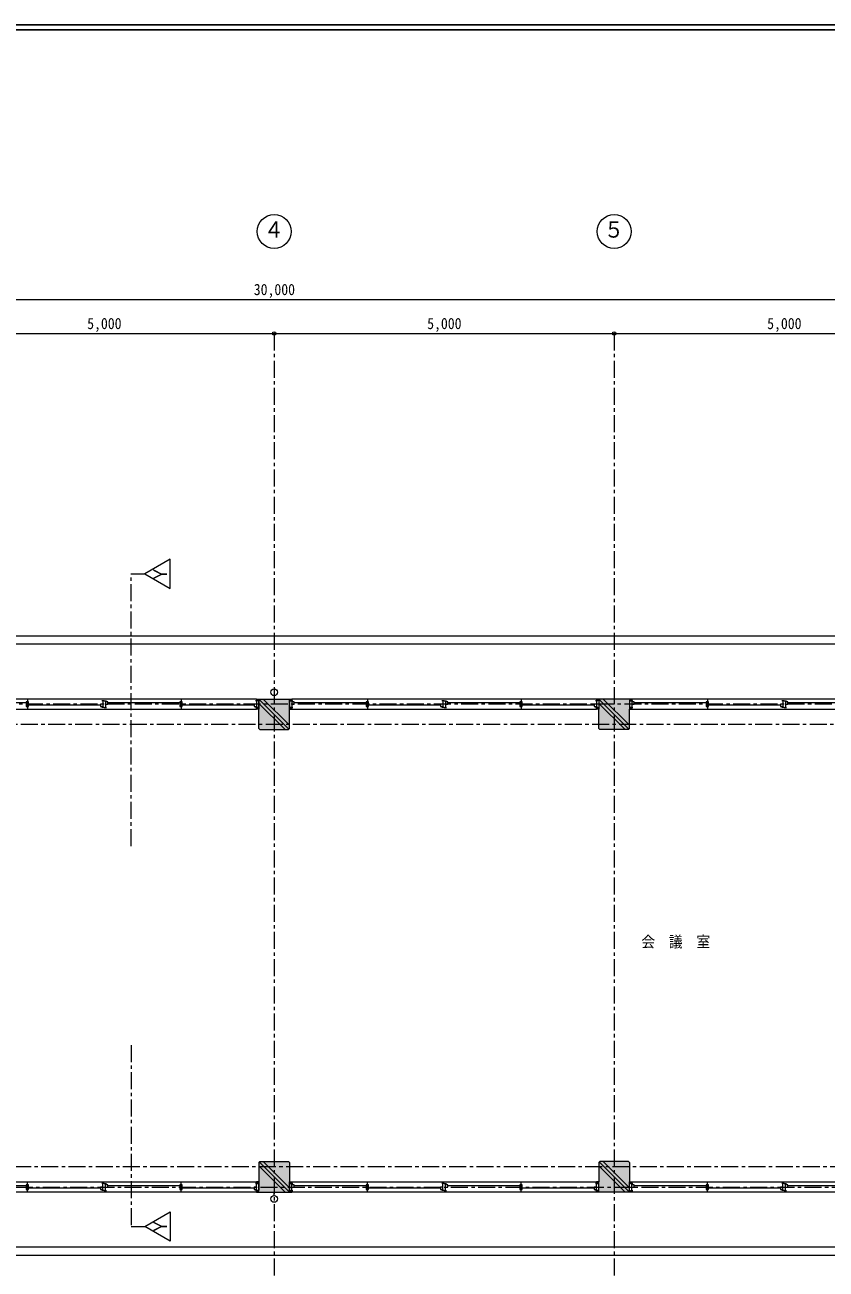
# Model space of a CAD drawing. Units: millimetres at full size, sheet at 1:50. Extents: x -19525 to 20275, y -14100 to 14100.
# Drawn here: x -3291 to 8492, y -4195 to 14100 of the extents above; entities that cross this region are included whole.
import ezdxf
from ezdxf.enums import TextEntityAlignment as Align

# ---------------------------------------------------------------- set-up
doc = ezdxf.new("R2010")
doc.units = ezdxf.units.MM
doc.header["$LTSCALE"] = 50
doc.header["$PDMODE"] = 32
doc.header["$PDSIZE"] = 50
doc.linetypes.add('CHAIN1', pattern=[8, 5, -1, 1, -1])
for name, color, linetype, lineweight in [('0-0_基準線･符号', 7, 'CHAIN1', 9), ('0-2_寸法線･文字', 6, 'Continuous', 9), ('0-3_躯体', 3, 'Continuous', 18), ('0-6_文字', 3, 'Continuous', 18), ('0-7_建具', 7, 'Continuous', 9), ('0-9_仕上(中)', 7, 'Continuous', 9), ('0-C_設備', 7, 'Continuous', 9), ('0-E_ハッチ', 4, 'Continuous', 9), ('0-F_その他', 253, 'Continuous', 18), ('F-8_F-8ﾚｲﾔ', 5, 'Continuous', 25)]:
    doc.layers.add(name, color=color, linetype=linetype, lineweight=lineweight)
doc.styles.add('ＭＳ ゴシック', font='')
doc.styles.get('ＭＳ ゴシック').set_extended_font_data('MS Gothic')

msp = doc.modelspace()

# ---------------------------------------------------------------- linework, layer by layer
at = {"layer": '0-0_基準線･符号'}
for p, q in [((375, 9562.5), (375, -6937.5)), ((5375, 9562.5), (5375, -6937.5)), ((12575, 4112.5), (-11825, 4112.5)), ((19700, 3812.5), (-19450, 3812.5)), ((-19450, -2687.5), (19700, -2687.5)), ((-11825, -2987.5), (12575, -2987.5))]:
    msp.add_line(p, q, dxfattribs=at)
at = {"layer": '0-2_寸法線･文字', "color": 7}
for p, q in [((-14625, 10062.5), (15375, 10062.5)), ((-4625, 9562.5), (375, 9562.5)), ((375, 9562.5), (5375, 9562.5)), ((5375, 9562.5), (10375, 9562.5))]:
    msp.add_line(p, q, dxfattribs=at)
at = {"layer": '0-2_寸法線･文字'}
for p in [(375, 9562.5), (5375, 9562.5)]:
    msp.add_point(p, dxfattribs=at)
at = {"layer": '0-3_躯体'}
for p, q in [((115, 4187.5), (635, 4187.5)), ((115, 4187.5), (115, 4162.5)), ((150, 3752.5), (150, 4157.5)), ((635, 4172.5), (600, 4172.5)), ((635, 4187.5), (635, 4162.5)), ((5650, 4187.5), (5115, 4187.5)), ((5115, 4187.5), (5115, 4162.5)), ((5150, 3752.5), (5150, 4037.5)), ((5600, 4172.5), (5600, 4037.5)), ((5635, 4172.5), (5600, 4172.5)), ((5600, 3752.5), (5600, 4037.5)), ((5635, 4187.5), (5635, 4162.5)), ((165, 3737.5), (150, 3752.5)), ((165, 3737.5), (150, 3752.5)), ((165, 3737.5), (585, 3737.5)), ((585, 3737.5), (600, 3752.5)), ((5165, 3737.5), (5150, 3752.5)), ((5585, 3737.5), (5165, 3737.5)), ((5585, 3737.5), (5600, 3752.5)), ((165, -2612.5), (150, -2627.5)), ((165, -2612.5), (150, -2627.5)), ((150, -2627.5), (150, -3032.5)), ((165, -2612.5), (585, -2612.5)), ((585, -2612.5), (600, -2627.5)), ((5165, -2612.5), (5150, -2627.5)), ((5150, -2627.5), (5150, -2912.5)), ((5585, -2612.5), (5165, -2612.5)), ((5585, -2612.5), (5600, -2627.5)), ((5600, -2627.5), (5600, -2912.5)), ((5600, -3047.5), (5600, -2912.5)), ((115, -3062.5), (115, -3037.5)), ((115, -3062.5), (635, -3062.5)), ((635, -3047.5), (600, -3047.5)), ((635, -3062.5), (635, -3037.5)), ((5115, -3062.5), (5115, -3037.5)), ((5650, -3062.5), (5115, -3062.5)), ((5635, -3047.5), (5600, -3047.5)), ((5635, -3062.5), (5635, -3037.5))]:
    msp.add_line(p, q, dxfattribs=at)
for points in [[(115, 4172.5), (150, 4172.5), (150, 4037.5)], [(600, 3752.5), (600, 4172.5), (600, 4037.5)], [(5115, 4172.5), (5150, 4172.5), (5150, 4037.5)], [(600, -2627.5), (600, -3047.5), (600, -2912.5)], [(115, -3047.5), (150, -3047.5), (150, -2912.5)], [(5115, -3047.5), (5150, -3047.5), (5150, -2912.5)]]:
    msp.add_lwpolyline(points, dxfattribs=at)
at = {"layer": '0-6_文字'}
for p, q in [((-1153.9, 6244.12), (-1528.9, 6027.62)), ((-1153.9, 5811.11), (-1153.9, 6244.12)), ((-1528.9, 6027.62), (-1153.9, 5811.11)), ((-1528.9, -3569.62), (-1153.9, -3353.11)), ((-1153.9, -3353.11), (-1153.9, -3786.12)), ((-1153.9, -3786.12), (-1528.9, -3569.62))]:
    msp.add_line(p, q, dxfattribs=at)
at = {"layer": '0-6_文字', "linetype": 'CHAIN1'}
for p, q in [((-1728.9, 2025.4), (-1728.9, 6027.62)), ((-1728.9, 6027.62), (-1528.9, 6027.62)), ((-1728.9, -900.4), (-1728.9, -3569.62)), ((-1728.9, -3569.62), (-1528.9, -3569.62))]:
    msp.add_line(p, q, dxfattribs=at)
at = {"layer": '0-6_文字'}
for centre in [(375, 11062.5), (5375, 11062.5)]:
    msp.add_circle(centre, 250, dxfattribs=at)
at = {"layer": '0-7_建具', "color": 4}
for p, q in [((115, 4187.5), (-4365, 4187.5)), ((-4365, 4037.5), (115, 4037.5)), ((5115, 4187.5), (635, 4187.5)), ((635, 4037.5), (5115, 4037.5)), ((10115, 4187.5), (5635, 4187.5)), ((5635, 4037.5), (10115, 4037.5)), ((-4365, -2912.5), (115, -2912.5)), ((635, -2912.5), (5115, -2912.5)), ((5635, -2912.5), (10115, -2912.5)), ((115, -3062.5), (-4365, -3062.5)), ((5115, -3062.5), (635, -3062.5)), ((10115, -3062.5), (5635, -3062.5))]:
    msp.add_line(p, q, dxfattribs=at)
at = {"layer": '0-7_建具'}
for p, q in [((-3272, 4129.64), (-4330, 4129.64)), ((-3238, 4112.5), (-3272, 4112.5)), ((-3255, 4191.07), (-3255, 4033.93)), ((-2180, 4095.36), (-3238, 4095.36)), ((-2125, 4162.5), (-2160, 4162.5)), ((-2125, 4062.5), (-2160, 4062.5)), ((-2145, 4162.5), (-2145, 4062.5)), ((-2125, 4162.5), (-2090, 4162.5)), ((-2125, 4062.5), (-2090, 4062.5)), ((-2105, 4162.5), (-2105, 4062.5)), ((-1012, 4129.64), (-2070, 4129.64)), ((-978, 4112.5), (-1012, 4112.5)), ((-995, 4191.07), (-995, 4033.93)), ((80, 4095.36), (-978, 4095.36)), ((135, 4162.5), (100, 4162.5)), ((135, 4062.5), (100, 4062.5)), ((115, 4162.5), (115, 4062.5)), ((115, 4037.5), (115, 4062.5)), ((140, 4037.5), (115, 4037.5)), ((610, 4037.5), (635, 4037.5)), ((615, 4162.5), (650, 4162.5)), ((615, 4062.5), (650, 4062.5)), ((635, 4162.5), (635, 4062.5)), ((1728, 4129.64), (670, 4129.64)), ((1762, 4112.5), (1728, 4112.5)), ((1745, 4191.07), (1745, 4033.93)), ((2820, 4095.36), (1762, 4095.36)), ((2875, 4162.5), (2840, 4162.5)), ((2875, 4062.5), (2840, 4062.5)), ((2855, 4162.5), (2855, 4062.5)), ((2875, 4162.5), (2910, 4162.5)), ((2875, 4062.5), (2910, 4062.5)), ((2895, 4162.5), (2895, 4062.5)), ((3988, 4129.64), (2930, 4129.64)), ((4022, 4112.5), (3988, 4112.5)), ((4005, 4191.07), (4005, 4033.93)), ((5080, 4095.36), (4022, 4095.36)), ((5135, 4162.5), (5100, 4162.5)), ((5135, 4062.5), (5100, 4062.5)), ((5115, 4162.5), (5115, 4062.5)), ((5115, 4037.5), (5115, 4062.5)), ((5140, 4037.5), (5115, 4037.5)), ((5610, 4037.5), (5635, 4037.5)), ((5615, 4162.5), (5650, 4162.5)), ((5615, 4062.5), (5650, 4062.5)), ((5635, 4162.5), (5635, 4062.5)), ((6728, 4129.64), (5670, 4129.64)), ((6762, 4112.5), (6728, 4112.5)), ((6745, 4191.07), (6745, 4033.93)), ((7820, 4095.36), (6762, 4095.36)), ((7875, 4162.5), (7840, 4162.5)), ((7875, 4062.5), (7840, 4062.5)), ((7855, 4162.5), (7855, 4062.5)), ((7875, 4162.5), (7910, 4162.5)), ((7875, 4062.5), (7910, 4062.5)), ((7895, 4162.5), (7895, 4062.5)), ((8988, 4129.64), (7930, 4129.64)), ((-3255, -3066.07), (-3255, -2908.93)), ((-995, -3066.07), (-995, -2908.93)), ((140, -2912.5), (115, -2912.5)), ((115, -2912.5), (115, -2937.5)), ((610, -2912.5), (635, -2912.5)), ((1745, -3066.07), (1745, -2908.93)), ((4005, -3066.07), (4005, -2908.93)), ((5140, -2912.5), (5115, -2912.5)), ((5115, -2912.5), (5115, -2937.5)), ((5610, -2912.5), (5635, -2912.5)), ((6745, -3066.07), (6745, -2908.93)), ((-3272, -2970.36), (-4330, -2970.36)), ((-3238, -2987.5), (-3272, -2987.5)), ((-2180, -3004.64), (-3238, -3004.64)), ((-2125, -2937.5), (-2160, -2937.5)), ((-2125, -3037.5), (-2160, -3037.5)), ((-2145, -3037.5), (-2145, -2937.5)), ((-2125, -2937.5), (-2090, -2937.5)), ((-2125, -3037.5), (-2090, -3037.5)), ((-2105, -3037.5), (-2105, -2937.5)), ((-1012, -2970.36), (-2070, -2970.36)), ((-978, -2987.5), (-1012, -2987.5)), ((80, -3004.64), (-978, -3004.64)), ((135, -2937.5), (100, -2937.5)), ((135, -3037.5), (100, -3037.5)), ((115, -3037.5), (115, -2937.5)), ((615, -2937.5), (650, -2937.5)), ((615, -3037.5), (650, -3037.5)), ((635, -3037.5), (635, -2937.5)), ((1728, -2970.36), (670, -2970.36)), ((1762, -2987.5), (1728, -2987.5)), ((2820, -3004.64), (1762, -3004.64)), ((2875, -2937.5), (2840, -2937.5)), ((2875, -3037.5), (2840, -3037.5)), ((2855, -3037.5), (2855, -2937.5)), ((2875, -2937.5), (2910, -2937.5)), ((2875, -3037.5), (2910, -3037.5)), ((2895, -3037.5), (2895, -2937.5)), ((3988, -2970.36), (2930, -2970.36)), ((4022, -2987.5), (3988, -2987.5)), ((5080, -3004.64), (4022, -3004.64)), ((5135, -2937.5), (5100, -2937.5)), ((5135, -3037.5), (5100, -3037.5)), ((5115, -3037.5), (5115, -2937.5)), ((5615, -2937.5), (5650, -2937.5)), ((5615, -3037.5), (5650, -3037.5)), ((5635, -3037.5), (5635, -2937.5)), ((6728, -2970.36), (5670, -2970.36)), ((6762, -2987.5), (6728, -2987.5)), ((7820, -3004.64), (6762, -3004.64)), ((7875, -2937.5), (7840, -2937.5)), ((7875, -3037.5), (7840, -3037.5)), ((7855, -3037.5), (7855, -2937.5)), ((7875, -2937.5), (7910, -2937.5)), ((7875, -3037.5), (7910, -3037.5)), ((7895, -3037.5), (7895, -2937.5)), ((8988, -2970.36), (7930, -2970.36))]:
    msp.add_line(p, q, dxfattribs=at)
for points in [[(-3238, 4146.79), (-3272, 4146.79), (-3272, 4078.21), (-3238, 4078.21)], [(-978, 4146.79), (-1012, 4146.79), (-1012, 4078.21), (-978, 4078.21)], [(1762, 4146.79), (1728, 4146.79), (1728, 4078.21), (1762, 4078.21)], [(4022, 4146.79), (3988, 4146.79), (3988, 4078.21), (4022, 4078.21)], [(6762, 4146.79), (6728, 4146.79), (6728, 4078.21), (6762, 4078.21)], [(-3238, -2953.21), (-3272, -2953.21), (-3272, -3021.79), (-3238, -3021.79)], [(-978, -2953.21), (-1012, -2953.21), (-1012, -3021.79), (-978, -3021.79)], [(1762, -2953.21), (1728, -2953.21), (1728, -3021.79), (1762, -3021.79)], [(4022, -2953.21), (3988, -2953.21), (3988, -3021.79), (4022, -3021.79)], [(6762, -2953.21), (6728, -2953.21), (6728, -3021.79), (6762, -3021.79)]]:
    msp.add_lwpolyline(points, close=True, dxfattribs=at)
for points in [[(-2145, 4112.5), (-2180, 4112.5), (-2180, 4078.21), (-2145, 4078.21)], [(-2105, 4112.5), (-2070, 4112.5), (-2070, 4146.79), (-2105, 4146.79)], [(115, 4112.5), (80, 4112.5), (80, 4078.21), (115, 4078.21)], [(115, 4062.5), (140, 4062.5), (140, 4037.5)], [(635, 4037.5), (635, 4062.5), (610, 4062.5), (610, 4037.5)], [(635, 4112.5), (670, 4112.5), (670, 4146.79), (635, 4146.79)], [(2855, 4112.5), (2820, 4112.5), (2820, 4078.21), (2855, 4078.21)], [(2895, 4112.5), (2930, 4112.5), (2930, 4146.79), (2895, 4146.79)], [(5115, 4112.5), (5080, 4112.5), (5080, 4078.21), (5115, 4078.21)], [(5115, 4062.5), (5140, 4062.5), (5140, 4037.5)], [(5635, 4037.5), (5635, 4062.5), (5610, 4062.5), (5610, 4037.5)], [(5635, 4112.5), (5670, 4112.5), (5670, 4146.79), (5635, 4146.79)], [(7855, 4112.5), (7820, 4112.5), (7820, 4078.21), (7855, 4078.21)], [(7895, 4112.5), (7930, 4112.5), (7930, 4146.79), (7895, 4146.79)], [(115, -2937.5), (140, -2937.5), (140, -2912.5)], [(635, -2912.5), (635, -2937.5), (610, -2937.5), (610, -2912.5)], [(5115, -2937.5), (5140, -2937.5), (5140, -2912.5)], [(5635, -2912.5), (5635, -2937.5), (5610, -2937.5), (5610, -2912.5)], [(-2145, -2987.5), (-2180, -2987.5), (-2180, -3021.79), (-2145, -3021.79)], [(-2105, -2987.5), (-2070, -2987.5), (-2070, -2953.21), (-2105, -2953.21)], [(115, -2987.5), (80, -2987.5), (80, -3021.79), (115, -3021.79)], [(635, -2987.5), (670, -2987.5), (670, -2953.21), (635, -2953.21)], [(2855, -2987.5), (2820, -2987.5), (2820, -3021.79), (2855, -3021.79)], [(2895, -2987.5), (2930, -2987.5), (2930, -2953.21), (2895, -2953.21)], [(5115, -2987.5), (5080, -2987.5), (5080, -3021.79), (5115, -3021.79)], [(5635, -2987.5), (5670, -2987.5), (5670, -2953.21), (5635, -2953.21)], [(7855, -2987.5), (7820, -2987.5), (7820, -3021.79), (7855, -3021.79)], [(7895, -2987.5), (7930, -2987.5), (7930, -2953.21), (7895, -2953.21)]]:
    msp.add_lwpolyline(points, dxfattribs=at)
at = {"layer": '0-9_仕上(中)'}
for p, q in [((12515, 5112.5), (-11765, 5112.5)), ((12515, 4992.5), (-11765, 4992.5)), ((-11765, -3867.5), (12515, -3867.5)), ((-11765, -3987.5), (12515, -3987.5))]:
    msp.add_line(p, q, dxfattribs=at)
at = {"layer": '0-C_設備'}
for p, q in [((375, 4237.5), (375, 4187.5)), ((375, -3112.5), (375, -3062.5))]:
    msp.add_line(p, q, dxfattribs=at)
for centre in [(375, 4287.5), (375, -3162.5)]:
    msp.add_circle(centre, 50, dxfattribs=at)
at = {"layer": '0-E_ハッチ'}
for p, q in [((592.5, 3745), (150, 4187.5)), ((150, 4123.86), (536.36, 3737.5)), ((213.64, 4187.5), (600, 3801.14)), ((5592.5, 3745), (5150, 4187.5)), ((5150, 4123.86), (5536.36, 3737.5)), ((5213.64, 4187.5), (5600, 3801.14)), ((536.36, -3062.5), (150, -2676.14)), ((157.5, -2620), (600, -3062.5)), ((600, -2998.86), (213.64, -2612.5)), ((5536.36, -3062.5), (5150, -2676.14)), ((5157.5, -2620), (5600, -3062.5)), ((5600, -2998.86), (5213.64, -2612.5))]:
    msp.add_line(p, q, dxfattribs=at)
at = {"layer": '0-F_その他'}
for points in [[(635, 4172.5), (635, 4187.5), (115, 4187.5)], [(635, 4172.5), (115, 4187.5), (115, 4172.5)], [(150, 3752.5), (600, 3752.5), (600, 4172.5)], [(150, 4172.5), (150, 3752.5), (600, 4172.5)], [(5115, 4187.5), (5115, 4172.5), (5150, 4172.5)], [(5635, 4172.5), (5635, 4187.5), (5115, 4187.5)], [(5635, 4172.5), (5115, 4187.5), (5150, 4172.5)], [(5150, 3752.5), (5600, 3752.5), (5600, 4172.5)], [(5150, 4172.5), (5150, 3752.5), (5600, 4172.5)], [(150, 3752.5), (165, 3737.5), (585, 3737.5)], [(150, 3752.5), (585, 3737.5), (600, 3752.5)], [(5150, 3752.5), (5165, 3737.5), (5585, 3737.5)], [(5150, 3752.5), (5585, 3737.5), (5600, 3752.5)], [(600, -2627.5), (165, -2612.5), (150, -2627.5)], [(600, -2627.5), (150, -2627.5), (150, -3047.5)], [(600, -3047.5), (600, -2627.5), (150, -3047.5)], [(600, -2627.5), (585, -2612.5), (165, -2612.5)], [(5600, -2627.5), (5165, -2612.5), (5150, -2627.5)], [(5600, -2627.5), (5150, -2627.5), (5150, -3047.5)], [(5600, -3047.5), (5600, -2627.5), (5150, -3047.5)], [(5600, -2627.5), (5585, -2612.5), (5165, -2612.5)], [(115, -3047.5), (115, -3062.5), (635, -3062.5)], [(115, -3047.5), (635, -3062.5), (600, -3047.5)], [(635, -3062.5), (635, -3047.5), (600, -3047.5)], [(5115, -3047.5), (5115, -3062.5), (5635, -3062.5)], [(5115, -3047.5), (5635, -3062.5), (5600, -3047.5)], [(5635, -3062.5), (5635, -3047.5), (5600, -3047.5)]]:
    msp.add_solid(points, dxfattribs=at)
at = {"layer": 'F-8_F-8ﾚｲﾔ'}
for p, q in [((-19525, 14100), (20275, 14100)), ((-19450, 14025), (20200, 14025))]:
    msp.add_line(p, q, dxfattribs=at)

# ---------------------------------------------------------------- texts
at = {"layer": '0-2_寸法線･文字', "color": 2, "style": 'ＭＳ ゴシック', "width": 0.9}
for s, p in [('30,000', (75, 10077.5)), ('5,000', (-2375, 9577.5)), ('5,000', (2625, 9577.5)), ('5,000', (7625, 9577.5))]:
    msp.add_text(s, height=165, dxfattribs=at).set_placement(p, align=Align.BOTTOM_LEFT)
at = {"layer": '0-6_文字', "color": 2, "style": 'ＭＳ ゴシック', "width": 0.9}
for s, height, p in [('４', 238.3, (225, 10900)), ('５', 238.3, (5225, 10900)), ('会\u3000議\u3000室', 165, (5774.07, 487))]:
    msp.add_text(s, height=height, dxfattribs=at).set_placement(p, align=Align.BOTTOM_LEFT)
for p in [(-1140.84, 5898.94), (-1140.84, -3690.94)]:
    msp.add_text('Ｙ', height=201.6, rotation=90, dxfattribs=at).set_placement(p, align=Align.BOTTOM_LEFT)

doc.saveas('drawing.dxf')
